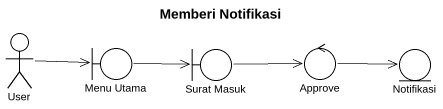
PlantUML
@startuml
title Memberi Notifikasi
actor User
boundary "Menu Utama" as Menu_Utama
boundary "Surat Masuk" as Surat_Masuk
control Approve
entity Notifikasi
User -right-> Menu_Utama
Menu_Utama -right-> Surat_Masuk
Surat_Masuk -right-> Approve
Approve -right-> Notifikasi
@enduml
